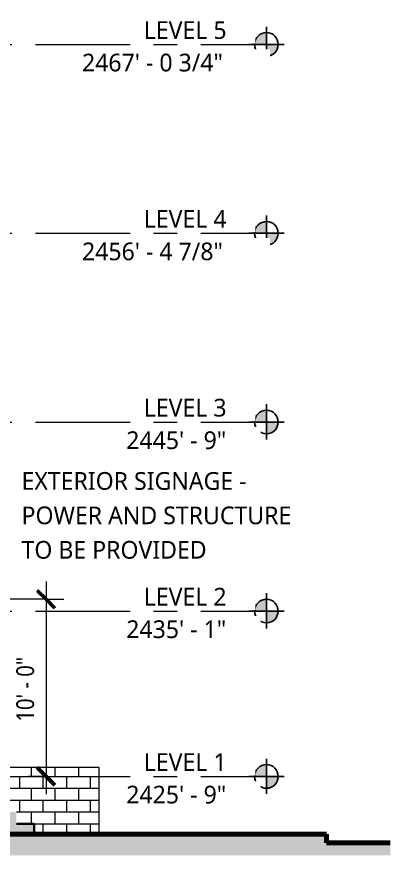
# Model space of a CAD drawing. Header units: inches. Extents: x 6 to 15224, y -733 to 6300.
# Drawn here: x 7904 to 8157, y 5056 to 5623 of the extents above; entities that cross this region are included whole.
import ezdxf

# ---------------------------------------------------------------- set-up
doc = ezdxf.new("R2010")
doc.units = ezdxf.units.IN
doc.header["$MEASUREMENT"] = 0
doc.linetypes.add('Center 1_2_', pattern=[112, 64, -16, 16, -16])
for name, color, linetype, lineweight in [('A-ANNO-DIMS', 211, 'Continuous', 13), ('A-ANNO-DIMS-128', 211, 'Continuous', 13), ('A-DETL', 90, 'Continuous', 13), ('A-DETL-GENF', 92, 'Continuous', 13), ('A-FLOR-LEVL', 51, 'Continuous', 13), ('G-ANNO-TEXT', 231, 'Continuous', 13)]:
    doc.layers.add(name, color=color, linetype=linetype, lineweight=lineweight)
doc.styles.add('Open Sans_5', font='OpenSans-Regular.ttf', dxfattribs={"height": 12})
doc.styles.add('Open Sans_8', font='OpenSans-Regular.ttf', dxfattribs={"width": 0.88, "height": 12})
doc.dimstyles.new('Linear_-_3_32__1', dxfattribs={"dimscale": 12, "dimtxt": 12.89496, "dimasz": 1, "dimexe": 1, "dimexo": 0.666667, "dimgap": 0.333333, "dimtad": 1, "dimdec": 8, "dimrnd": 0.003906, "dimzin": 3, "dimdsep": 46, "dimlunit": 4, "dimtxsty": 'Open Sans_8', "dimblk1": 'OBLIQUE', "dimblk2": 'OBLIQUE', "dimsah": 1, "dimcen": 0.09, "dimdle": 1, "dimadec": 3, "dimazin": 2, "dimtfac": 1, "dimtdec": 4, "dimtix": 1, "dimtmove": 0, "dimatfit": 3, "dimfxl": 1, "dimtvp": 1, "dimtfill": 1, "dimfrac": 2, "dimtolj": 1, "dimtzin": 0, "dimarcsym": 2})

# ---------------------------------------------------------------- blocks, each defined once
blk = doc.blocks.new('Level - AN Level Head-AM-798523-NORTH ELEVATION')
at = {"layer": 'A-FLOR-LEVL'}
h = blk.add_hatch(color=256, dxfattribs=at)
edge = h.paths.add_edge_path()
edge.add_line((2154.86, 5109), (2146.86, 5109))
edge.add_arc((2154.86, 5109), 8, 90, 180, ccw=False)
edge.add_line((2154.86, 5117), (2154.86, 5109))
h = blk.add_hatch(color=256, dxfattribs=at)
edge = h.paths.add_edge_path()
edge.add_arc((2154.86, 5109), 8, -90, 0, ccw=False)
edge.add_line((2154.86, 5101), (2154.86, 5109))
edge.add_line((2154.86, 5109), (2162.86, 5109))
at = {"layer": 'A-FLOR-LEVL', "lineweight": 25}
for p, q in [((2154.86, 5117.07), (2154.86, 5121.02)), ((2154.86, 5109), (2154.86, 5117)), ((2146.86, 5109), (2142.85, 5109)), ((2146.86, 5109), (2154.86, 5109)), ((2162.86, 5109), (2154.86, 5109)), ((2154.86, 5109), (2154.86, 5101)), ((2162.86, 5109), (2166.94, 5109)), ((2154.86, 5101), (2154.86, 5097.17))]:
    blk.add_line(p, q, dxfattribs=at)
blk.add_circle((2154.86, 5109), 8, dxfattribs=at)
for start, end in [(90, 180), (270, 0)]:
    blk.add_arc((2154.86, 5109), 8, start, end, dxfattribs=at)
blk = doc.blocks.new('DIMBLOCK42-NORTH ELEVATION')
at = {"layer": 'A-ANNO-DIMS-128'}
for p, q in [((7923.54, 5241), (7923.54, 5097)), ((7923.54, 5229), (7867.52, 5229)), ((7923.54, 5229), (7935.54, 5229)), ((7923.54, 5109), (7911.54, 5109)), ((7923.54, 5109), (7924.03, 5109))]:
    blk.add_line(p, q, dxfattribs=at)
at = {"layer": 'A-ANNO-DIMS-128', "lineweight": 50}
for p, q in [((7923.54, 5229), (7917.54, 5235)), ((7923.54, 5229), (7929.54, 5223)), ((7923.54, 5109), (7917.54, 5115)), ((7923.54, 5109), (7929.54, 5103))]:
    blk.add_line(p, q, dxfattribs=at)
at = {"layer": 'A-ANNO-DIMS-128', "color": 0, "insert": (7903.4, 5146.09), "char_height": 12, "width": 54.9878, "attachment_point": 1, "rotation": 90, "line_spacing_factor": 1.151336, "style": 'Open Sans_8', "bg_fill": 3, "box_fill_scale": 1.25, "bg_fill_color": 256, "bg_fill_true_color": 13158600, "bg_fill_transparency": 0}
blk.add_mtext('10\' - 0"', dxfattribs=at)
blk = doc.blocks.new('_Oblique')
at = {"color": 0, "linetype": 'ByBlock', "lineweight": -2}
blk.add_line((-0.5, -0.5), (0.5, 0.5), dxfattribs=at)

msp = doc.modelspace()

# ---------------------------------------------------------------- hatches: boundary and pattern name
at = {"layer": 'A-DETL-GENF'}
h = msp.add_hatch(dxfattribs=at)
h.set_pattern_fill('FP_307', color=47, style=0, pattern_type=2)
h.set_pattern_definition([(0, (10425.696, 36.945), (0, 8), []), (90, (10425.696, 36.945), (-8, 8), [8, -8])])
h.paths.add_polyline_path([(7915.4613696, 5070), (7959.4613696, 5070), (7959.4613696, 5115), (7867.4613696, 5115), (7867.4613696, 5101), (7879.4613696, 5101), (7879.4613696, 5093), (7891.4613696, 5093), (7891.4613696, 5085), (7903.4613696, 5085), (7903.4613696, 5077), (7915.4613696, 5077)])
msp.add_hatch(color=29, dxfattribs=at).paths.add_polyline_path([(6257.13336923, 5055.64040001), (8156.86636923, 5055.64040001), (8156.86636923, 5064), (8113.6488696, 5064), (8113.6488696, 5070), (7783.6488696, 5070), (6087.3363696, 5109), (5772.88770256, 5109), (5772.88770256, 5055.64040001), (6219.88370256, 5055.64040001)])
h = msp.add_hatch(dxfattribs=at)
h.set_pattern_fill('FP_308', color=8, style=0, pattern_type=2)
h.set_pattern_definition([(50, (7465.809, 0), (18.362056, -1.60683), [1.92, -21.12]), (355, (7465.81, 0), (-3.55226, 19.255874), [1.536, -16.896]), (100.451, (7467.339, -0.134), (14.81021, 17.649286), [1.632, -17.949]), (46.184, (7465.81, 5.12), (27.32125, -4.23761), [2.88, -31.68]), (96.636, (7468.086, 4.767), (23.92754, 24.93717), [2.448, -26.924]), (351.184, (7465.81, 5.12), (23.92765, 24.93743), [2.304, -25.344]), (21, (7468.369, 3.84), (15.28081, -10.307465), [1.92, -21.12]), (326, (7468.37, 3.84), (6.22856, 18.563735), [1.536, -16.896]), (71.451, (7469.643, 2.981), (21.509846, 8.25628), [1.632, -17.949]), (37.5, (7465.809, 0), (0.311095, 8.5225365), [0.16896, -16.522, 0.16896, -16.983, -16.96]), (37.5, (7465.809, 0), (0.311095, 8.5225365), [-33.843, 0.16896, -16.791]), (7.5, (7465.809, 0), (6.734636, 10.097431), [0.16896, -9.61, 0.16896, -16.138, -6.464]), (7.5, (7465.809, 0), (6.734636, 10.097431), [-26.086, 0.16896, -6.295]), (327.5, (7460.1, 0), (13.666107, -0.577186), [0.16896, -6.231, 0.16896, -19.799, -26.496]), (327.5, (7460.1, 0), (13.666107, -0.577186), [-26.368, 0.16896, -26.327]), (317.5, (7457.54, 0), (14.929853, 2.562859), [0.16896, -8.151, 0.16896, -13.092, -18.816]), (317.5, (7457.54, 0), (14.929853, 2.562859), [-21.581, 0.16896, -18.647])])
h.paths.add_polyline_path([(7891.4613696, 5070), (7915.4613696, 5070), (7915.4613696, 5077), (7903.4613696, 5077), (7903.4613696, 5085), (7891.4613696, 5085), (7891.4613696, 5093), (7879.4613696, 5093), (7879.4613696, 5101), (7867.4613696, 5101), (7867.4613696, 5109), (6089.50986923, 5108.95002897), (7785.1488696, 5070), (7879.4613696, 5070)])

# ---------------------------------------------------------------- linework, layer by layer
at = {"layer": 'A-DETL'}
for p, q in [((7959.4613696, 5115), (7867.4613696, 5115)), ((7959.4613696, 5070), (7959.4613696, 5115))]:
    msp.add_line(p, q, dxfattribs=at)
at = {"layer": 'A-DETL', "lineweight": 35}
for p, q in [((7915.4613696, 5077), (7903.4613696, 5077)), ((7915.4613696, 5070), (7915.4613696, 5077))]:
    msp.add_line(p, q, dxfattribs=at)
at = {"layer": 'A-DETL', "lineweight": 70}
for p, q in [((8113.6488696, 5070), (7783.6488696, 5070)), ((8113.6488696, 5064), (8113.6488696, 5070)), ((8156.86636923, 5064), (8113.6488696, 5064))]:
    msp.add_line(p, q, dxfattribs=at)

# ---------------------------------------------------------------- block references
at = {"layer": 'A-FLOR-LEVL', "lineweight": 25}
for p in [(5918.08809281, 495.75), (5918.08809281, 367.875), (5918.08809281, 240), (5918.08809281, 112), (5918.08809281, 0)]:
    msp.add_blockref('Level - AN Level Head-AM-798523-NORTH ELEVATION', p, dxfattribs=at)

# ---------------------------------------------------------------- texts
at = {"layer": 'G-ANNO-TEXT', "color": 7, "char_height": 12, "attachment_point": 1, "style": 'Open Sans_5', "bg_fill": 3, "box_fill_scale": 1.25, "bg_fill_color": 256, "bg_fill_true_color": 13158600, "bg_fill_transparency": 0}
for s, insert, width in [('EXTERIOR SIGNAGE - ', (7906.97094014, 5315.1262674), 202), ('POWER AND STRUCTURE ', (7906.97094014, 5291.79293407), 240.38), ('TO BE PROVIDED', (7906.97094014, 5268.45960074), 163.216)]:
    msp.add_mtext(s, dxfattribs=dict(at, insert=insert, width=width))

# ---------------------------------------------------------------- next in the draw order: texts
at = {"layer": 'A-FLOR-LEVL', "char_height": 12, "attachment_point": 1, "style": 'Open Sans_5', "bg_fill": 3, "box_fill_scale": 1.25, "bg_fill_color": 256, "bg_fill_true_color": 13158600, "bg_fill_transparency": 0}
for s, insert, width in [('LEVEL 5', (7989.79233482, 5620.4885775), 72.72), ('2467\' - 0 3/4"', (7947.94322294, 5598.46843075), 124.432), ('LEVEL 4', (7989.79233482, 5492.6135775), 72.72), ('2456\' - 4 7/8"', (7947.94322294, 5470.59343075), 124.432), ('LEVEL 3', (7989.79233482, 5364.7385775), 72.72), ('2445\' - 9"', (7977.92747491, 5342.71843075), 88.072), ('LEVEL 2', (7989.79233482, 5236.7385775), 72.72), ('2435\' - 1"', (7977.92747491, 5214.71843075), 88.072), ('LEVEL 1', (7989.79233482, 5124.7385775), 72.72), ('2425\' - 9"', (7977.92747491, 5102.71843075), 88.072)]:
    msp.add_mtext(s, dxfattribs=dict(at, insert=insert, width=width))

# ---------------------------------------------------------------- next in the draw order: linework, layer by layer
at = {"layer": 'A-FLOR-LEVL', "linetype": 'Center 1_2_'}
for p, q in [((5788.49234292, 5604.75), (8064.94482678, 5604.75)), ((5788.49234292, 5476.875), (8064.94482678, 5476.875)), ((5788.49234292, 5349), (8064.94482678, 5349)), ((5788.49234292, 5221), (8064.94482678, 5221)), ((5788.49234292, 5109), (8064.94482678, 5109))]:
    msp.add_line(p, q, dxfattribs=at)

# ---------------------------------------------------------------- next in the draw order: dimensions: what is measured, and where the dimension line sits
at = {"layer": 'A-ANNO-DIMS'}
dim = msp.add_linear_dim(base=(7923.5423308142, 5109), p1=(7859.5238695954, 5229), p2=(7932.0276121885, 5109), angle=90, dimstyle='Linear_-_3_32__1', override={"dimpost": '<>', "dimfxl": 140.202684}, dxfattribs=at)
dim.commit()
dim.dimension.update_dxf_attribs({"geometry": 'DIMBLOCK42-NORTH ELEVATION', "text_midpoint": (7913.3911047421, 5169)})

doc.saveas('drawing.dxf')
